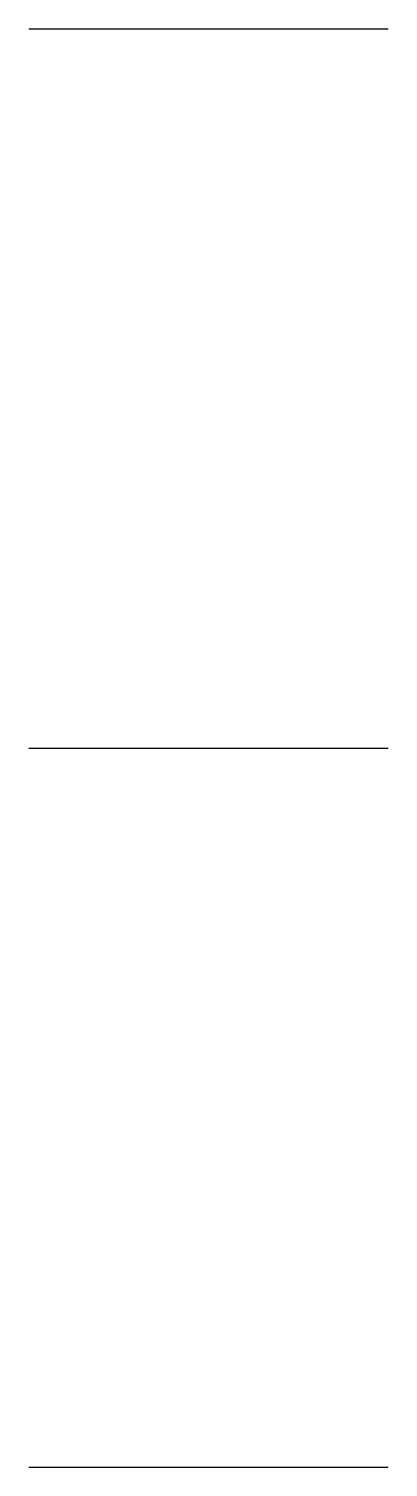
# Model space of a CAD drawing. Extents: x 0 to 10, y 0 to 40.
import ezdxf

# ---------------------------------------------------------------- set-up
doc = ezdxf.new("R2010")
doc.units = 0
doc.layers.add('CHILDONLY', color=1, linetype='Continuous')
doc.layers.add('DUP', color=3, linetype='Continuous')

msp = doc.modelspace()

# ---------------------------------------------------------------- linework, layer by layer
msp.add_line((0, 20), (10, 20))
at = {"layer": 'CHILDONLY'}
msp.add_line((0, 40), (10, 40), dxfattribs=at)
at = {"layer": 'DUP'}
msp.add_line((0, 0), (10, 0), dxfattribs=at)

doc.saveas('drawing.dxf')
